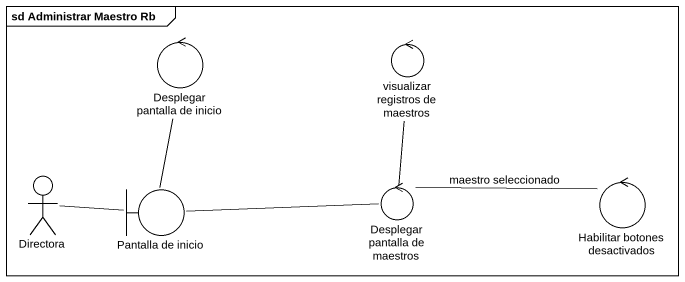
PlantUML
@startuml
mainframe sd Administrar Maestro Rb
control "Desplegar pantalla de inicio" as Desplegar_pantalla_de_inicio
control "visualizar registros de maestros" as visualizar_registros_de
actor Directora
boundary "Pantalla de inicio" as Pantalla_de_inicio
control "Desplegar pantalla de maestros" as Desplegar_pantalla_de
control "Habilitar botones desactivados" as Habilitar_botones
Desplegar_pantalla_de_inicio -- Pantalla_de_inicio
visualizar_registros_de -- Desplegar_pantalla_de
Directora -right- Pantalla_de_inicio
Pantalla_de_inicio -right- Desplegar_pantalla_de
Desplegar_pantalla_de -right- Habilitar_botones : maestro seleccionado
@enduml
